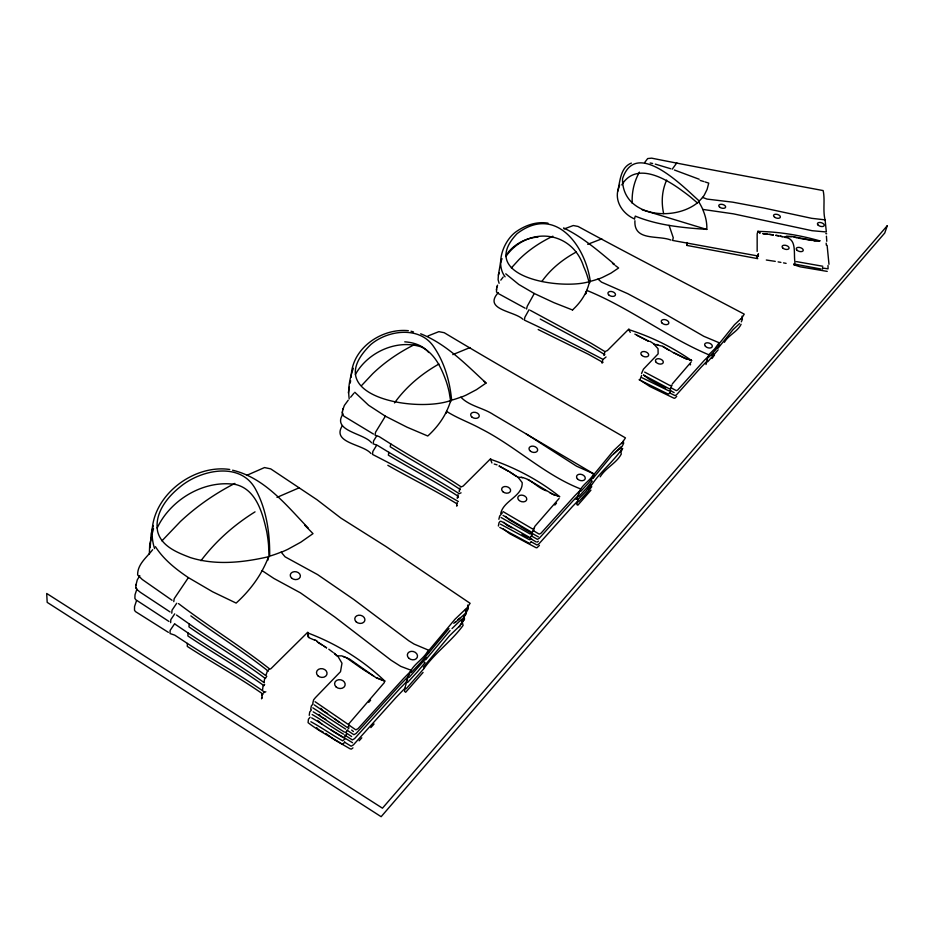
<?xml version="1.0" encoding="UTF-8"?>
<svg xmlns="http://www.w3.org/2000/svg" width="934" height="934" viewBox="0 0 934 934"><rect width="100%" height="100%" fill="white"/><g stroke="black" fill="none" stroke-linecap="round" stroke-linejoin="round"><path stroke-width="1.4" d="M269.027 556.582L268.56 545.187A249.098 184.196 -2.8 0 0 266.692 531.493C262.664 513.455 256.418 489.626 235.858 484.559C204.266 479.411 170.525 499.55 157.145 528.06M269.669 555.66C269.914 532.649 266.388 508.808 255.122 488.447C239.513 460.952 199.502 470.129 179.398 487.49C166.427 497.962 154.122 514.062 157.683 531.715C161.524 546.472 177.46 552.624 190.349 557.575C215.731 565.584 242.968 562.572 268.467 556.746L267.731 560.4M342.451 411.625L342.264 414.451L344.109 416.319L373.46 434.053M174.751 623.585L170.105 630.45L170.058 633.544L174.751 635.143L187.36 643.421L187.279 646.398C212.287 662.65 238.59 677.033 263.061 694.184M149.335 554.282L149.709 544.44L151.787 536.326M170.653 622.686L170.817 619.616L174.716 613.86M686.875 245.42L687.039 242.56L686.875 245.42L757.754 258.671M170.058 611.945L140.415 592.354L136.773 589.436L135.839 587.463M136.002 584.941L137.251 579.886L139.831 575.694M175.37 624.391L188.061 632.995L187.874 635.949C212.987 652.843 239.419 667.892 263.972 685.684M135.804 588L136.037 584.404M500.682 261.66L498.394 275.075L498.102 279.698L499.095 283.294M547.989 223.156C536.455 221.171 524.616 225.503 515.37 232.262C503.321 241.521 495.113 263.855 505.096 276.814M496.608 288.816L496.503 291.992L498.266 293.521L525.118 308.185M150.176 547.651L151.168 533.711L153.293 525.503M262.489 693.705L261.543 698.83L262.221 697.383M261.8 695.153L261.87 694.312M631.349 163.1C620.118 167.478 620.141 181.791 617.631 191.505C615.518 203.437 624.04 214.493 634.641 219.011M171.763 613.218L172.031 610.182L176.724 603.236M176.503 615.027L189.24 623.959L188.948 626.877C214.131 644.39 240.68 660.046 265.291 678.458M262.617 689.607L263.026 685.988L264.684 684.517M154.565 548.55C140.649 505.376 188.154 463.346 229.729 469.475M309.236 715.351L309.703 712.023L311.419 709.945M349.223 398.911C347.693 388.731 349.771 377.838 353.356 368.265M668.697 394.031L669.725 392.84M173.759 601.636L174.203 598.671L188.388 577.621L212.602 591.771L236.127 603.084A175.23 129.394 1.6 0 0 260.516 573.569L262.793 569.413A175.253 129.394 1.6 0 0 268.362 557.271L269.552 556.185A118.198 86.185 6.9 0 0 281.134 552.099L285.08 556.827L317.572 574.585L353.647 599.371L408.812 640.794L414.101 644.075L428.309 650.076C423.721 659.836 411.707 664.494 409.15 675.107M264.03 682.497L264.567 678.925L266.237 677.454M404.515 691.674L405.379 686.21M348.347 392.887L349.316 387.085M350.238 383.068L350.624 380.722M342.766 409.874L344.377 405.403L348.219 400.196M457.24 502.562L456.633 506.111L457.1 505.656M342.253 412.805L342.965 408.695M376.612 435.991L373.6 440.883L373.121 443.825L377.278 445.273L388.848 452.313L388.357 455.138C411.52 469.125 435.618 481.64 458.361 496.363M351.219 377.196C351.277 348.569 381.539 327.939 408.345 330.683M310.73 709.245L311.326 705.976L313.042 703.886M498.371 526.029L499.001 522.748L500.25 521.184M405.765 685.322L406.839 679.952M580.516 488.891C544.265 474.752 515.51 446.183 480.823 428.694C469.604 422.483 457.368 418.327 446.569 411.345L445.46 413.564A147.689 98.268 8.1 0 1 427.772 436.003L407.002 427.177L385.38 416.19L375.585 432.173L375.013 435.104L379.181 436.622L390.762 443.93L390.19 446.744C413.353 461.233 437.474 474.274 460.217 489.498M457.975 494.693L457.216 498.196L458.477 497.098M822.609 269.12L822.492 267.906M266.178 674.628L267.556 670.554M497.028 286.936L497.553 285.15M496.409 289.727L497.238 286.026M531.236 541.685L529.893 543.214M530.29 537.389L531.633 535.859M532.158 532.076L533.489 530.547M446.125 413.26L447.012 410.33A147.712 98.268 8.1 0 0 450.573 401.036L451.472 400.207A101.362 65.684 11.1 0 0 460.847 397.137C469.323 406.15 483.403 407.854 493.607 414.708L593.685 473.807C590.323 481.243 580.376 485.155 578.928 493.888M602.792 359.695L602.021 363.081L603.014 362.217M617.631 191.505L619.651 184.85M576.815 504.71L578.041 499.433L585.641 491.763L591.129 484.466M308.757 637.642L307.916 636.556L307.671 632.68L308.804 637.455M498.873 519.292L499.643 516.07L502.399 512.813M407.282 680.08L408.555 674.792M526.554 309.049L527.231 306.259L534.283 293.51L553.897 302.651L572.589 310.018M460.007 487.933L459.154 491.401L459.621 490.934M639.918 379.753L641.658 375.386M312.82 702.975L313.626 699.811L315.342 697.71L340.513 671.686L341.972 663.21L337.641 655.89L341.727 655.866L349.281 658.902L376.285 677.874L384.855 681.108L376.332 677.687M702.777 209.414L733.529 213.863L812.055 230.698L826.333 231.971L825.107 219.852L811.669 218.322L763.592 207.967L732.711 202.164L706.956 199.082L702.566 197.378A82.787 43.98 12.2 0 1 698.877 201.3L698.854 202.024A120.124 66.536 11.7 0 1 702.52 208.796L703.454 211.259A120.112 66.536 11.7 0 1 706.816 229.379C682.637 227.744 657.921 225.421 635.307 216.116L634.501 218.626M531.481 536.501L532.473 532.649M669.655 393.342L670.565 389.712M586.003 293.124L587.077 289.54A129.803 77.989 11.8 0 0 589.377 282.068L590.09 281.403A89.897 52.386 13.6 0 0 597.958 279.032L601.473 282.115L627.788 293.696L657.711 309.703L703.827 336.31L719.157 342.755L714.907 348.651L708.859 354.675L707.178 359.602M589.681 282.897L590.218 280.912C585.279 245.817 555.321 204.231 517.016 233.71C475.826 277.164 561.264 290.451 589.506 281.578M152.137 533.828L153.526 528.714M500.776 513.326C503.578 500.379 522.865 496.421 522.188 482.621L517.891 477.017M577.13 499.071L578.59 493.899M705.976 364.552L707.388 359.52M604.835 352.025L603.878 355.34L604.87 354.488M756.937 257.842L758.501 253.791L757.871 254.643M533.349 531.201L534.82 526.379L559.104 498.487M784.49 237.306C796.795 238.1 793.702 252.285 794.776 260.983M559.338 496.643L552.344 494.016L527.92 479.469M349.491 725.228L347.682 727.282M347.495 730.295L345.697 732.338M641.541 373.472L643.444 369.163L658.131 353.846L658.038 348.697L653.882 344.144L662.72 346.281L673.531 352.748L687.015 359.321M827.232 271.397L800.204 266.832L794.192 264.906L795.126 261.753M345.183 738.724L342.696 740.825C331.827 734.86 321.67 727.586 310.882 721.725M344.763 742.086L342.965 744.129M818.896 240.855L819.9 240.727L814.156 240.657L791.67 236.489L786.451 236.337L784.537 237.131M689.444 359.823L691.674 360.419L684.984 358.282L673.589 352.573M500.822 262.022L502.025 258.671M498.394 275.075L499.188 272.88M585.98 292.155L586.75 290.381C629.528 307.741 666.537 336.87 708.824 354.792M741.304 321.845L742.39 319.416L742.028 316.159M741.106 324.308C737.486 331.745 728.555 335.014 724.375 342.323M346.561 734.311L344.179 737.662M620.118 451.577C611.49 463.147 599.675 472.709 591.596 485.073M621.18 451.542L622.698 448.425M620.736 450.527L621.74 448.518M136.959 588.899L135.01 594.771L134.881 598.39L135.85 599.791L168.961 621.449M136.469 600.796L134.531 606.598L134.508 610.229L135.465 611.583L168.365 632.353M621.799 184.874C636.264 161.22 666.024 178.733 682.299 190.84A167.583 96.202 10.6 0 1 690.681 197.179L697.464 202.97M465.564 612.167L467.747 608.116M463.684 617.292L465.307 614.268M464.186 619.511L459.119 626.877M355.387 374.499C367.634 352.351 396.623 338.949 421.164 346.876C434.835 353.274 441.537 368.276 446.335 381.737A207.091 139.867 5.2 0 1 449.207 392.303L450.737 401.655M529.053 309.703L524.861 317.268L524.336 320.093C550.85 332.446 577.142 345.802 603.119 359.438M606.038 356.986L603.796 358.831M690.191 364.961L690.588 364.283M376.589 445.378L372.853 451.449L372.503 454.426C401.468 469.148 430.142 485.166 458.361 501.523M343.128 413.879C331.243 431.018 364.05 433.119 371.569 442.809M342.404 425.612C331.115 443.055 362.987 443.977 370.938 453.469M505.679 256.079L507.162 253.826M384.469 682.427L348.569 724.142M505.796 256.57C527.383 225.841 572.052 230.091 583.703 266.75A180.741 110.807 9.8 0 1 587.089 275.355L588.77 281.076M588.432 489.393L589.961 487.244M712.012 358.493L714.545 354.955M672.246 169.171L676.835 162.843M503.192 277.024L500.799 280.142M498.312 292.587C482.656 309.831 514.564 311.01 522.888 319.288M644.565 162.656L647.682 158.558L651.652 158.161C708.708 169.556 765.95 179.807 823.134 190.571C825.236 199.969 822.644 210.255 825.072 219.957M719.39 343.385L734.463 324.763L741.036 318.646M718.001 348.265L733.038 329.667L739.611 323.514M592.962 478.406L611.572 455.827L621.11 446.954M594.024 474.367L613.545 450.678L621.729 442.973M718.129 349.806L707.797 361.715L706.898 361.271L701.411 366.887L676.438 394.872L674.99 395.584L669.795 393.004M350.647 397.219L353.928 393.191M428.601 650.776L454.986 619.254L465.587 609.131M428.204 653.531L448.997 628.617M425.647 659.789L450.095 630.52M423.347 667.156L449.523 635.75L460.077 625.558M590.953 490.163L577.796 505.247M310.123 717.195L308.418 719.273L308.08 722.647C318.471 730.89 330.905 736.984 342.288 744.2M511.377 267.918L519.152 259.407A223.144 137.753 18.7 0 1 552.87 236.197M423.651 668.919L406.173 688.778L405.076 688.113L395.958 697.57L353.344 744.947L351.137 746.219L344.471 742.121M423.067 672.457L405.613 692.327M426.78 657.466L409.209 677.348L408.111 676.636L398.946 686.081L356.099 733.47L353.869 734.708L347.203 730.318M461.618 619.254L452.021 628.57M152.651 549.694C146.743 557.411 137.391 564.218 137.637 574.924L142.272 579.5L172.043 600.282M368.755 702.356L370.611 700.208M741.351 318.763L744.246 314.151C688.837 284.87 633.1 256.371 578.053 226.448L573.278 225.526L564.148 228.947M676.706 396.425L674.745 398.281L673.788 398.118L649.819 386.478L641.261 380.874M423.861 668.651C435.151 652.597 451.822 640.993 463.101 625.383L462.085 621.589M507.909 252.705C515.148 243.54 526.461 237.948 538.031 236.991M539.42 545.409L536.945 547.791L535.871 547.604L509.555 533.606L503.368 528.936M361.762 385.357L372.713 373.717A251.573 176.456 18 0 1 414.556 344.576M621.67 443.615L625.453 437.883C564.988 402.846 504.15 368.626 444.222 332.702L438.84 331.652L427.924 335.983M161.944 540.856L180.355 521.569A291.058 237.843 16.6 0 1 234.854 483.403M672.375 383.839L691.207 361.925M464.969 610.743L470.117 603.306L385.94 546.495L340.922 518.113L316.976 499.713L270.72 468.88L264.509 467.56L247.101 475.196M359.158 740.802L361.797 737.813M348.09 728.975L349.082 727.855M554.831 505.072L556.512 503.192M370.833 727.621L374.067 723.99M459.505 626.2L464.537 619.055L463.941 616.533M461.174 620.982L466.218 613.813L465.681 611.291M600.188 476.819C605.664 467.759 616.417 463.287 621.285 454.076L620.573 450.562M628.932 328.966L607.369 350.589L605.827 351.161M490.7 458.641L463.124 486.089L461.279 486.836M307.788 632.201L270.93 668.686L268.607 669.701M711.463 355.364L713.436 353.472M711.241 355.445L713.214 353.566M582.781 497.997L584.812 496.106M453.772 623.34L455.722 621.635M457.672 619.931L459.621 618.238M455.185 622.558L466.089 612.786L468.249 608.828L467.63 605.08M613.661 453.819L622.126 446.405L623.632 443.37L623.293 441.035M352.97 747.865L351.441 749.068L350.18 748.858L334.454 739.775L325.803 733.412M531.785 539.058L529.508 539.759L500.414 524.126M537.202 542.094L538.381 541.206M532.322 533.302L530.045 533.968L501.056 517.494M533.092 528.913L534.283 528.025M670.495 390.214L668.569 390.739L642.055 377.745M698.982 201.546C675.305 222.596 621.834 217.027 622.534 178.733C635.891 138.115 683.104 186.567 699.006 200.822M670.075 388.883L672.048 385.147L670.133 385.625L644.647 372.082M263.516 692.841L265.828 691.767M277.001 497.378L299.137 487.817M459.236 493.607L461.081 492.837M452.78 354.64L470.059 347.541M587.696 244.311L601.788 238.859M450.69 400.523C415.899 413.073 317.537 396.343 370.845 344.506C388.054 329.889 419.705 325.884 433.726 346.724C444.397 362.287 449.768 381.049 451.589 399.694M817.927 240.82L814.098 240.832M352.538 742.705L331.29 730.096M786.393 236.512L791.612 236.664M517.775 477.414C528.877 476.048 536.256 487.513 546.098 490.724M763.043 233.617L773.375 234.831M762.996 233.78L767.036 233.99M404.749 341.832C413.622 342.416 422.915 345.393 428.718 352.492M775.278 261.368L766.312 260.014M811.926 240.423L798.395 238.158M822.609 268.035L828.073 268.84L827.991 265.478M769.546 234.399L773.317 235.006M758.501 256.091L672.585 240.435L673.262 237.738L669.083 225.363M778.104 261.882L780.917 262.396M825.808 233.617L826.695 233.78M775.885 235.24L778.746 235.777M775.839 235.403L778.687 235.94M822.831 266.26L796.433 261.602M783.521 262.874L786.113 263.365M650.169 162.983L652.656 163.497M821.009 269.039L793.853 263.937L794.134 264.941M670.986 240.085C658.166 234.924 633.707 241.486 634.922 220.739M794.192 237.143L796.994 237.82M780.17 236.033L783.439 236.862M780.112 236.209L782.307 236.757M656.742 344.459L657.91 344.751M655.294 164.115L670.81 168.762M521.242 477.274L522.55 477.624M411.018 331.243L413.447 331.885M232.589 470.222C264.742 477.764 286.621 505.574 308.442 528.294M494.238 464.058L497.04 464.84M575.496 498.814L578.018 499.562M642.207 209.835L706.793 229.46M700.173 180.425L703.769 181.535M314.571 640.117L309.644 638.004M705.018 181.932L708.743 183.111L707.108 189.368L704.341 194.984A89.22 47.377 12.1 0 1 702.52 197.564M323.281 732.151L319.008 730.038L316.544 727.586M511.89 527.815L507.185 525.422L503.741 522.258M674.383 169.988L699.181 179.246M343.198 656.497L345.125 657.174M420.685 333.8C446.394 344.004 466.078 364.587 486.042 382.987M325.756 719.297L321.459 716.997L318.996 714.405M410.715 670.122L400.733 666.351L391.171 660.291L334.792 616.989L300.468 592.868L273.942 578.485L262.15 570.674M557.365 495.814L558.579 496.281M327.636 713.401L323.351 710.972L320.899 708.276M554.609 495.23L549.916 492.778M563.564 227.931C582.559 237.014 598.566 251.059 614.619 264.415M634.851 334.115L648.756 341.202M593.685 473.807L576.558 466.183L526.309 434.006M532.52 528.924L503.064 511.61M538.381 536.898L523.811 528.691M665.685 388.229L649.55 379.554L643.608 375.048M346.082 657.513L361.236 668.207M636.766 335.236L648.698 341.377M667.74 393.868L639.066 379.741M343.49 737.72C332.609 731.509 322.487 723.978 311.687 717.872M671.184 387.855L676.321 390.634L677.769 389.945L704.236 360.442L708.276 356.391L709.175 356.87L715.105 350.448L719.519 344.973L718.561 344.459M670.308 390.517L674.138 392.619M531.294 541.883L536.992 544.989L538.743 544.055L572.53 506.438L577.609 501.278L578.601 501.803L586.12 493.654L591.771 486.742L590.72 486.17M522.024 534.201L528.399 537.505M345.685 729.139L312.808 707.82M534.283 293.51L518.825 284.485L505.773 273.825M538.182 329.539L588.49 354.336L602.488 362.159M531.376 535.894L537.365 539.338L539.116 538.416L572.986 500.846L578.076 495.697L579.057 496.269L586.599 488.132L592.261 481.208L591.21 480.613M662.661 346.456L669.118 350.297M529.671 538.159L536.116 541.883M669.129 388.684L643.689 375.153M499.211 465.973L508.902 471.343M499.165 466.159L508.843 471.53M528.819 543.028L499.783 527.395M347.88 724.177L315.097 701.714M346.993 727.317L314.291 704.89M533.232 530.582L539.21 534.143L540.973 533.244L574.889 495.697L579.991 490.548L580.971 491.132L588.513 483.006L594.187 476.083L593.148 475.476M540.226 319.043L590.311 345.895L604.228 354.301M604.999 351.639L591.059 343.222L530.279 310.333M385.38 416.19L368.603 405.263L354.815 392.28M529.216 537.178L501.173 521.3M387.832 465.307C410.645 478.348 434.322 489.976 456.761 503.706M344.599 735.011L352.351 739.903L354.57 738.642L399.764 688.65L406.465 681.82L407.551 682.509L417.51 671.744L425.087 662.638L423.931 661.914M314.688 639.638L317.116 641.098M510.046 472.032L516.747 476.445M509.987 472.219L516.689 476.632M531.072 531.855L503.076 515.393M345.522 732.478L351.651 736.529M388.848 452.313C412.046 466.299 436.178 478.827 458.968 493.549M362.299 668.977L373.658 676.041M649.947 341.307L653.952 343.887M519.969 526.227L522.853 528.072M390.762 443.93C413.96 458.431 438.128 471.472 460.906 486.719M317 641.565L326.573 647.717M318.155 642.522L321.74 644.834M324.133 646.363L326.526 647.904M349.188 725.251L355.842 729.874L358.061 728.648L403.465 678.609L410.189 671.791L411.275 672.538L421.281 661.774L428.893 652.644L427.737 651.85M343.467 734.124C332.796 727.925 322.802 720.558 312.166 714.545M187.36 643.421C212.777 659.906 239.513 674.488 264.345 691.954M344.436 732.081C333.777 725.66 323.818 718.071 313.194 711.836M188.388 577.621C175.884 569.191 163.648 559.559 155.453 546.682M188.061 632.995C213.221 649.912 239.699 664.961 264.299 682.777M322.078 724.329L317.595 720.406M328.791 649.2L332.796 652.224M189.24 623.959C214.832 641.74 241.824 657.618 266.797 676.368M612.482 263.4L614.49 264.882M518.965 525.468L508.995 519.596L505.563 516.35M615.518 265.665L618.623 267.988L610.859 273.207L602.395 277.456A96.786 56.285 13.5 0 1 597.9 279.219M334.547 718.771L338.785 721.97M190.84 615.891C216.408 634.63 243.435 651.512 268.35 671.207M268.957 668.417C239.734 645.511 208.037 626.072 178.511 603.586M351.651 730.084L353.437 731.532M759.972 232.893L757.941 231.223L757.159 233.967L757.17 251.421M759.914 233.068L757.894 231.398A147.268 84.644 17.1 0 1 819.854 240.902M483.824 381.224L486.019 383.103L476.457 389.676L466.194 395.082A109.138 70.529 10.9 0 1 460.801 397.335M333.8 652.854L337.583 656.112M334.699 653.858L337.536 656.298M630.275 332.376L628.734 329.597A164.851 109.978 16.5 0 1 691.615 360.594M304.671 525.118L313.007 533.629L300.76 542.222L287.824 549.32A127.281 92.466 6.8 0 1 281.099 552.298M491.903 462.949L490.525 459.294A188.318 143.264 13.2 0 1 559.793 496.736M757.182 255.776L757.567 256.99M828.983 264.275L827.115 245.292M826.777 241.299L826.415 236.185M826.181 243.144L826.321 245.163M632.201 203.25L632.143 200.81A197.81 105.53 16.5 0 1 639.416 172.113M200.962 560.715A260.749 212.625 17.7 0 1 255.029 511.867M307.636 632.867A224.067 196.023 1.2 0 1 384.855 681.108M586.027 291.968A129.803 77.989 11.8 0 1 572.635 309.831M541.872 281.461A200.32 123.323 19 0 1 576.278 252.028M586.412 292.015A129.557 77.896 11 0 1 585.361 294.455M663.642 213.594A177.238 94.112 16.6 0 1 666.666 180.087M394.522 402.928A225.701 157.881 18.5 0 1 438.933 364.038M526.543 498.02A4.577 3.257 16 0 1 521.767 501.721A4.577 3.257 16 0 1 518.452 496.234A4.577 3.257 16 0 1 526.029 497.168M887.3 225.678L884.755 232.998L381.142 816.69L47.179 602.36L46.7 593.464L382.461 808.19L887.3 225.678M356.193 621.857A5.125 4.075 13.1 0 0 364.727 620.853A5.125 4.075 13.1 0 0 358.633 615.214A5.125 4.075 13.1 0 0 356.193 621.857M408.835 658.225A5.16 4.156 16.5 0 0 417.346 657.139A5.16 4.156 16.5 0 0 411.077 651.372A5.16 4.156 16.5 0 0 408.835 658.225M291.571 578.053A5.09 3.946 9.6 0 0 300.141 577.154A5.09 3.946 9.6 0 0 294.233 571.678A5.09 3.946 9.6 0 0 291.571 578.053M317.899 675.784A5.324 4.366 10.9 0 0 326.83 674.628A5.324 4.366 10.9 0 0 320.584 668.674A5.324 4.366 10.9 0 0 317.899 675.784M336.053 686.887A5.324 4.39 12.1 0 0 344.961 685.696A5.324 4.39 12.1 0 0 338.657 679.719A5.324 4.39 12.1 0 0 336.053 686.887M662.008 323.012A3.923 2.393 17.2 0 0 668.569 323.701A3.923 2.393 17.2 0 0 664.553 319.568A3.923 2.393 17.2 0 0 662.008 323.012M705.474 346.374A3.97 2.428 18.5 0 0 712.058 347.051A3.97 2.428 18.5 0 0 707.902 342.813A3.97 2.428 18.5 0 0 705.474 346.374M608.641 294.794A3.876 2.347 15.7 0 0 615.167 295.506A3.876 2.347 15.7 0 0 611.315 291.466A3.876 2.347 15.7 0 0 608.641 294.794M641.623 355.2A4.04 2.533 17.1 0 0 648.383 355.877A4.04 2.533 17.1 0 0 644.297 351.546A4.04 2.533 17.1 0 0 641.623 355.2M656.24 362.392A4.051 2.533 17.5 0 0 663 363.081A4.051 2.533 17.5 0 0 658.879 358.714A4.051 2.533 17.5 0 0 656.24 362.392M774.811 217.365A3.514 1.88 15.4 0 0 780.345 217.213A3.514 1.88 15.4 0 0 775.71 214.236A3.514 1.88 15.4 0 0 774.811 217.365M818.137 225.129A3.526 1.868 16.3 0 0 824.021 225.9A3.526 1.868 16.3 0 0 820.402 222.514A3.526 1.868 16.3 0 0 818.137 225.129M719.986 207.395A3.514 1.88 14.3 0 0 725.59 207.255A3.514 1.88 14.3 0 0 721.036 204.289A3.514 1.88 14.3 0 0 719.986 207.395M782.762 247.989A3.608 1.973 15.9 0 0 788.81 248.771A3.608 1.973 15.9 0 0 785.179 245.245A3.608 1.973 15.9 0 0 782.762 247.989M796.947 250.172A3.608 1.961 16.2 0 0 802.983 250.942A3.608 1.961 16.2 0 0 799.317 247.417A3.608 1.961 16.2 0 0 796.947 250.172M530.477 451.215A4.425 3.047 15.8 0 0 537.587 450.515A4.425 3.047 15.8 0 0 531.948 446.148A4.425 3.047 15.8 0 0 530.477 451.215M577.329 478.733A4.472 3.106 17.8 0 0 584.859 479.446A4.472 3.106 17.8 0 0 580.528 474.238A4.472 3.106 17.8 0 0 577.329 478.733M472.032 417.159A4.378 2.977 13.6 0 0 479.165 416.529A4.378 2.977 13.6 0 0 473.701 412.279A4.378 2.977 13.6 0 0 472.032 417.159M503.122 491.903A4.565 3.246 15.3 0 0 510.513 491.109A4.565 3.246 15.3 0 0 504.734 486.532A4.565 3.246 15.3 0 0 503.122 491.903"/></g></svg>
